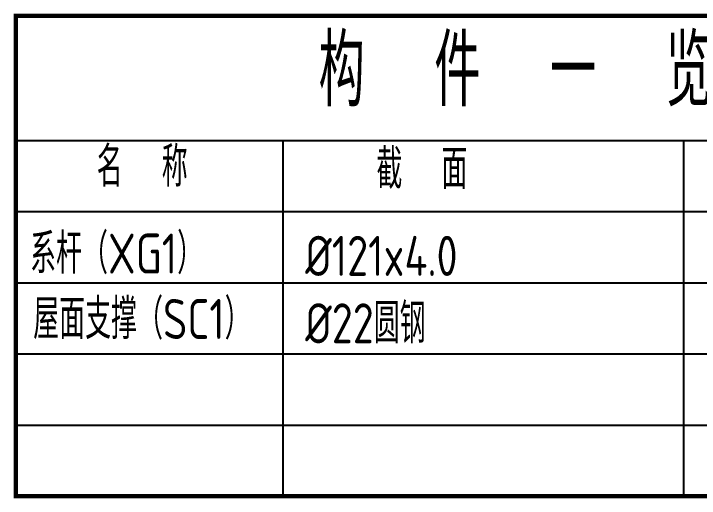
# Model space of a CAD drawing. Header units: millimetres. Extents: x 866561 to 877878, y 40199 to 44891.
# Drawn here: x 871933.2 to 872010.2, y 40290.8 to 40345.3 of the extents above; entities that cross this region are included whole.
import ezdxf

# ---------------------------------------------------------------- set-up
doc = ezdxf.new("R2010")
doc.units = ezdxf.units.MM
doc.header["$LTSCALE"] = 1000
doc.header["$MEASUREMENT"] = 0
doc.layers.add('构件表__表格和文字', color=7, linetype='Continuous')
doc.styles.add('GBHZ', font='gbenor.shx', dxfattribs={"width": 0.9, "bigfont": 'gbcbig.shx'})

msp = doc.modelspace()

# ---------------------------------------------------------------- linework, layer by layer
at = {"layer": '构件表__表格和文字'}
for p, q in [((871933.422, 40331.074), (872058.422, 40331.074)), ((871963.422, 40331.074), (871963.422, 40291.074)), ((872008.422, 40331.074), (872008.422, 40291.074)), ((871933.422, 40323.074), (872058.422, 40323.074)), ((871933.422, 40323.074), (872058.422, 40323.074)), ((871933.422, 40315.074), (872058.422, 40315.074)), ((871933.422, 40315.074), (872058.422, 40315.074)), ((871933.422, 40307.074), (872058.422, 40307.074)), ((871933.422, 40299.074), (872058.422, 40299.074)), ((871933.422, 40291.074), (872058.422, 40291.074)), ((871933.422, 40291.074), (872058.422, 40291.074)), ((871933.422, 40291.074), (872058.422, 40291.074)), ((871933.422, 40291.074), (872058.422, 40291.074)), ((871933.422, 40291.074), (872058.422, 40291.074)), ((871933.422, 40291.074), (872058.422, 40291.074)), ((871933.422, 40291.074), (872058.422, 40291.074)), ((871933.422, 40291.074), (872058.422, 40291.074)), ((871933.422, 40291.074), (872058.422, 40291.074))]:
    msp.add_line(p, q, dxfattribs=at)
at = {"layer": '构件表__表格和文字', "const_width": 0.48}
msp.add_lwpolyline([(872058.422, 40331.074), (872058.422, 40291.074), (871933.422, 40291.074), (871933.422, 40345.074), (872058.422, 40345.074)], dxfattribs=at)

# ---------------------------------------------------------------- texts
at = {"layer": '构件表__表格和文字', "style": 'GBHZ', "width": 0.9}
for s, height, p in [('构  件  一  览  表', 8, (871967.423, 40334.904)), ('名  称', 4.5, (871942.501, 40325.86)), ('截  面', 4.5, (871973.915, 40325.606)), ('系杆（XG1）', 4.5, (871935.023, 40316.095)), ('%%C121x4.0', 4.5, (871965.918, 40315.835)), ('屋面支撑（SC1）', 4.5, (871935.371, 40308.742)), ('%%C22圆钢', 4.5, (871965.918, 40308.255))]:
    msp.add_text(s, height=height, dxfattribs=at).set_placement(p)

doc.saveas('drawing.dxf')
